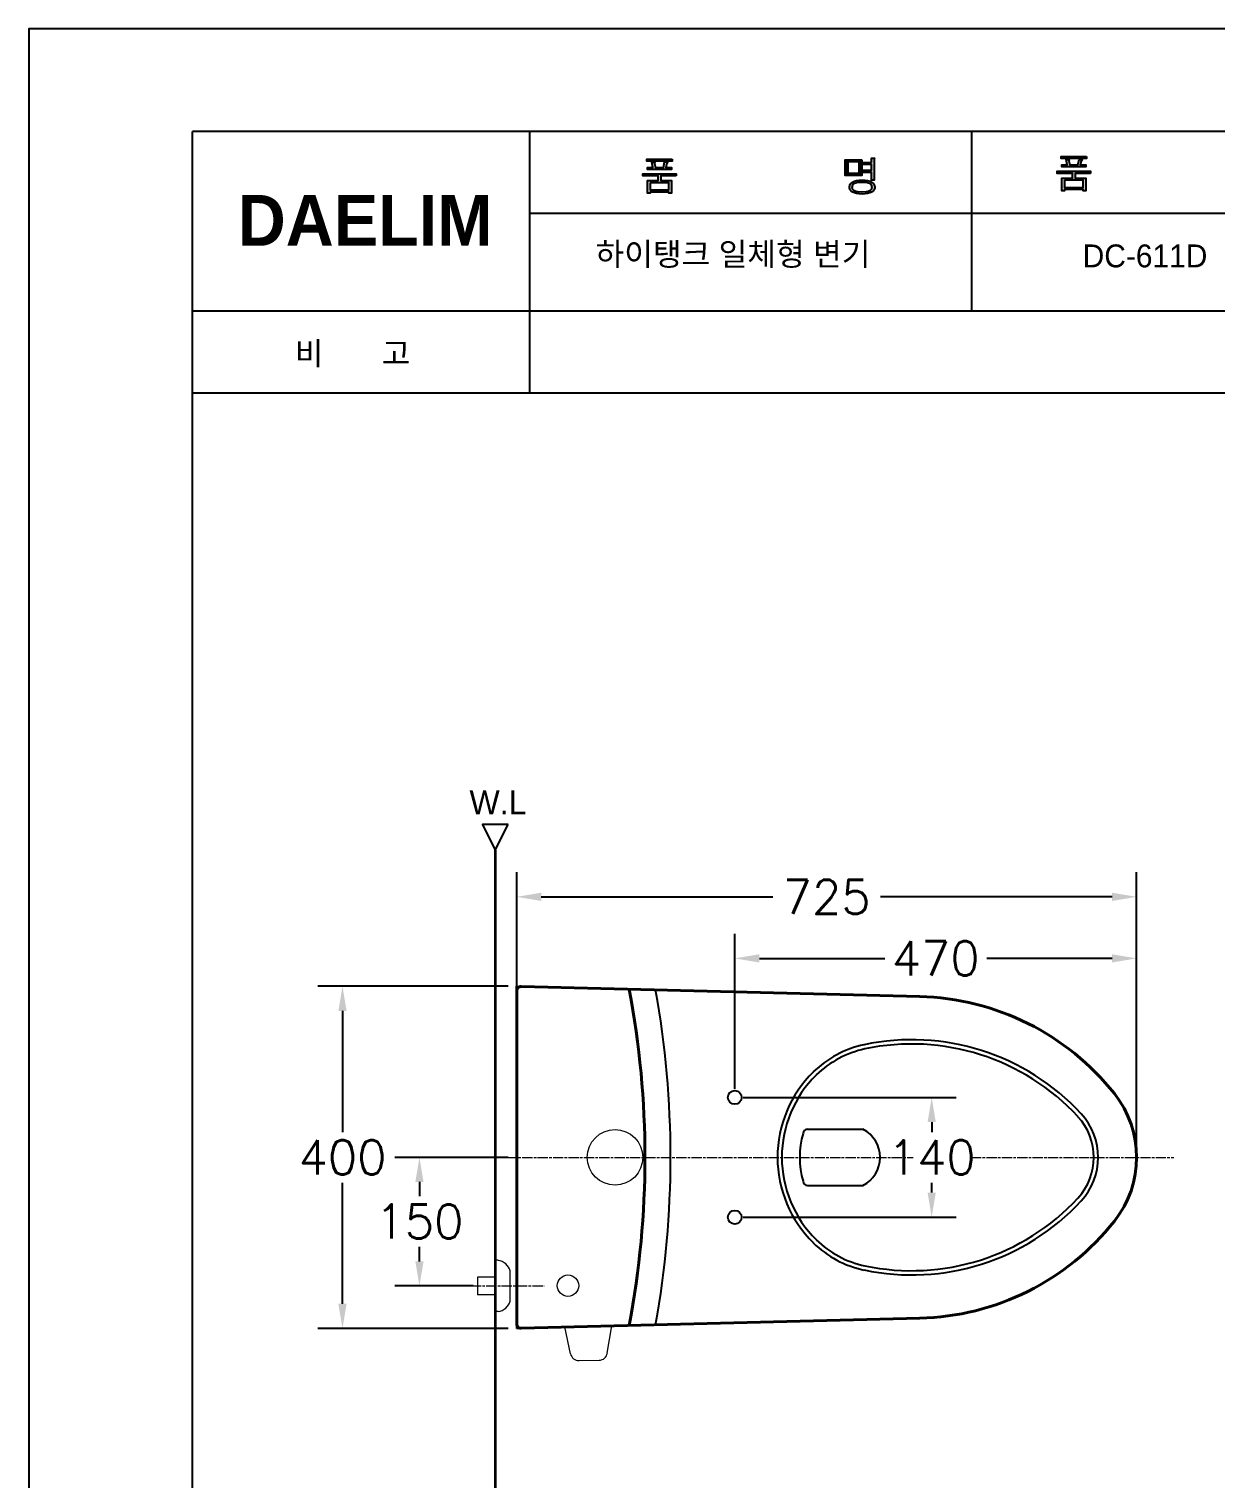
# Model space of a CAD drawing. Extents: x 64556 to 66981, y 58079 to 61510.
# Drawn here: x 64556 to 65943, y 59816 to 61510 of the extents above; entities that cross this region are included whole.
import ezdxf
from ezdxf.lldxf.tags import DXFTag

# ---------------------------------------------------------------- set-up
doc = ezdxf.new("R2010")
doc.units = 0
doc.header["$MEASUREMENT"] = 0
for name, pattern in [('AM_ISO02W050x2', [3.75, 3, -0.75]), ('AM_ISO08W050', [18, 12, -1.5, 3, -1.5]), ('AM_ISO09W050', [22.5, 12, -1.5, 3, -1.5, 3, -1.5])]:
    doc.linetypes.add(name, pattern=pattern)
doc.layers.get('0').update_dxf_attribs({"linetype": 'CONTINUOUS'})
doc.layers.get('Defpoints').update_dxf_attribs({"linetype": 'CONTINUOUS'})
for name, color, linetype, lineweight in [('AM_11', 3, 'AM_ISO09W050', 25), ('AM_3', 6, 'AM_ISO02W050', 20), ('AM_4', 40, 'CONTINUOUS', 13), ('AM_6', 2, 'CONTINUOUS', 30), ('AM_7', 4, 'AM_ISO08W050', 0), ('OUTLINE', 11, 'CONTINUOUS', 40), ('Y', 202, 'CONTINUOUS', 35)]:
    doc.layers.add(name, color=color, linetype=linetype, lineweight=lineweight)
for name, color, linetype in [('Dim', 4, 'CONTINUOUS'), ('LINE', 7, 'CONTINUOUS'), ('LINE @ 1 VP1', 7, 'CONTINUOUS'), ('LINE @ 1 VPModel', 7, 'CONTINUOUS'), ('MAIN', 7, 'CONTINUOUS'), ('YA', 7, 'CONTINUOUS')]:
    doc.layers.add(name, color=color, linetype=linetype)
doc.styles.add('h', font='', dxfattribs={"height": 30})
doc.styles.get("Standard").update_dxf_attribs({"font": 'txt.shx', "bigfont": 'ghs.shx'})
doc.styles.add('스타일1', font='txt.shx', dxfattribs={"bigfont": 'ghs.shx'})
doc.styles.get('h').set_extended_font_data('Haansoft Batang')
tags = doc.linetypes.add('AM_ISO02W050', pattern=[7.5, 6, -1.5]).pattern_tags.tags
tags[6:7] = [DXFTag(74, 4), DXFTag(75, 0), DXFTag(340, '0'), DXFTag(46, 1.0), DXFTag(50, 0.0), DXFTag(44, 0.0), DXFTag(45, 0.0)]
tags[4:5] = [DXFTag(74, 4), DXFTag(75, 0), DXFTag(340, '0'), DXFTag(46, 1.0), DXFTag(50, 0.0), DXFTag(44, 0.0), DXFTag(45, 0.0)]
tags = doc.linetypes.add('Amconstr', pattern=[9999, 9999, 0]).pattern_tags.tags
tags[6:7] = [DXFTag(74, 4), DXFTag(75, 0), DXFTag(340, '0'), DXFTag(46, 1.0), DXFTag(50, 0.0), DXFTag(44, 0.0), DXFTag(45, 0.0)]
tags[4:5] = [DXFTag(74, 4), DXFTag(75, 0), DXFTag(340, '0'), DXFTag(46, 1.0), DXFTag(50, 0.0), DXFTag(44, 0.0), DXFTag(45, 0.0)]
doc.dimstyles.get("Standard").update_dxf_attribs({"dimtxt": 0.18, "dimasz": 0.18, "dimexe": 0.18, "dimexo": 0.0625, "dimgap": 0.09, "dimtad": 0, "dimtih": 1, "dimtoh": 1, "dimdec": 4, "dimzin": 0, "dimdsep": 46, "dimtxsty": 'Standard', "dimcen": 0.09, "dimadec": 0, "dimazin": 0, "dimtfac": 1, "dimtdec": 4, "dimtofl": 0, "dimtmove": 0, "dimatfit": 0, "dimfxl": 0, "dimtolj": 1, "dimtzin": 0, "dimarcsym": 0})

# ---------------------------------------------------------------- blocks, each defined once
blk = doc.blocks.new('*D23')
at = {"layer": 'Defpoints', "color": 0}
for p in [(65126.3, 60190.5), (65012.6, 60040.1), (65085.6, 60040.1)]:
    blk.add_point(p, dxfattribs=at)
at = {"layer": 'Dim', "color": 0, "lineweight": -2}
for p, q in [((65116.3, 60190.5), (64983.8, 60190.5)), ((65012.6, 60161.7), (65012.6, 60145.1)), ((65012.6, 60068.9), (65012.6, 60085.9)), ((65075.6, 60040.1), (64983.8, 60040.1))]:
    blk.add_line(p, q, dxfattribs=at)
at = {"layer": 'Dim', "color": 0}
for points in [[(65007.8, 60161.7), (65017.4, 60161.7), (65012.6, 60190.5)], [(65007.8, 60068.9), (65017.4, 60068.9), (65012.6, 60040.1)]]:
    blk.add_solid(points, dxfattribs=at)
at = {"layer": 'Dim', "color": 0, "insert": (65012.6, 60115.5), "char_height": 40, "attachment_point": 5}
blk.add_mtext('\\A1;150', dxfattribs=at)
blk = doc.blocks.new('*D13')
at = {"layer": 'Defpoints', "color": 0}
for p in [(65126.3, 60390.5), (64922.6, 59990.5), (65126.3, 59990.5)]:
    blk.add_point(p, dxfattribs=at)
at = {"layer": 'Dim', "color": 0, "lineweight": -2}
for p, q in [((65116.3, 60390.5), (64893.8, 60390.5)), ((64922.6, 60361.7), (64922.6, 60220.1)), ((64922.6, 60019.3), (64922.6, 60160.9)), ((65116.3, 59990.5), (64893.8, 59990.5))]:
    blk.add_line(p, q, dxfattribs=at)
at = {"layer": 'Dim', "color": 0}
for points in [[(64917.8, 60361.7), (64927.4, 60361.7), (64922.6, 60390.5)], [(64917.8, 60019.3), (64927.4, 60019.3), (64922.6, 59990.5)]]:
    blk.add_solid(points, dxfattribs=at)
at = {"layer": 'Dim', "color": 0, "insert": (64922.6, 60190.5), "char_height": 40, "attachment_point": 5}
blk.add_mtext('\\A1;400', dxfattribs=at)
blk = doc.blocks.new('*D14')
at = {"layer": 'Defpoints', "color": 0}
for p in [(65851.3, 60495.1), (65126.3, 60190.5), (65851.3, 60190.5)]:
    blk.add_point(p, dxfattribs=at)
at = {"layer": 'Dim', "color": 0, "lineweight": -2}
for p, q in [((65126.3, 60200.5), (65126.3, 60523.9)), ((65851.3, 60200.5), (65851.3, 60523.9)), ((65155.1, 60495.1), (65425.8, 60495.1)), ((65822.5, 60495.1), (65551.7, 60495.1))]:
    blk.add_line(p, q, dxfattribs=at)
at = {"layer": 'Dim', "color": 0}
for points in [[(65155.1, 60499.9), (65155.1, 60490.3), (65126.3, 60495.1)], [(65822.5, 60499.9), (65822.5, 60490.3), (65851.3, 60495.1)]]:
    blk.add_solid(points, dxfattribs=at)
at = {"layer": 'Dim', "color": 0, "insert": (65488.8, 60495.1), "char_height": 40, "attachment_point": 5}
blk.add_mtext('\\A1;725', dxfattribs=at)
blk = doc.blocks.new('*D15')
at = {"layer": 'Defpoints', "color": 0}
for p in [(65851.3, 60423.1), (65381.3, 60260.5), (65851.3, 60190.5)]:
    blk.add_point(p, dxfattribs=at)
at = {"layer": 'Dim', "color": 0, "lineweight": -2}
for p, q in [((65381.3, 60270.5), (65381.3, 60451.9)), ((65851.3, 60200.5), (65851.3, 60451.9)), ((65410.1, 60423.1), (65556.7, 60423.1)), ((65822.5, 60423.1), (65675.9, 60423.1))]:
    blk.add_line(p, q, dxfattribs=at)
at = {"layer": 'Dim', "color": 0}
for points in [[(65410.1, 60427.9), (65410.1, 60418.3), (65381.3, 60423.1)], [(65822.5, 60427.9), (65822.5, 60418.3), (65851.3, 60423.1)]]:
    blk.add_solid(points, dxfattribs=at)
at = {"layer": 'Dim', "color": 0, "insert": (65616.3, 60423.1), "char_height": 40, "attachment_point": 5}
blk.add_mtext('\\A1;470', dxfattribs=at)
blk = doc.blocks.new('*D16')
at = {"layer": 'Defpoints', "color": 0}
for p in [(65381.3, 60260.5), (65381.3, 60120.5), (65611.6, 60120.5)]:
    blk.add_point(p, dxfattribs=at)
at = {"layer": 'Dim', "color": 0, "lineweight": -2}
for p, q in [((65391.3, 60260.5), (65640.4, 60260.5)), ((65611.6, 60231.7), (65611.6, 60220.1)), ((65611.6, 60149.3), (65611.6, 60160.9)), ((65391.3, 60120.5), (65640.4, 60120.5))]:
    blk.add_line(p, q, dxfattribs=at)
at = {"layer": 'Dim', "color": 0}
for points in [[(65606.8, 60231.7), (65616.4, 60231.7), (65611.6, 60260.5)], [(65606.8, 60149.3), (65616.4, 60149.3), (65611.6, 60120.5)]]:
    blk.add_solid(points, dxfattribs=at)
at = {"layer": 'Dim', "color": 0, "insert": (65611.6, 60190.5), "char_height": 40, "attachment_point": 5}
blk.add_mtext('\\A1;140', dxfattribs=at)
blk = doc.blocks.new('*U38')
at = {"layer": 'LINE @ 1 VP1', "linetype": 'Amconstr'}
h = blk.add_hatch(color=256, dxfattribs=at)
h.dxf.hatch_style = 1
h.paths.add_polyline_path([(65772.1, 61355.5), (65772, 61355.6), (65772, 61355.7), (65772.1, 61355.9), (65772.1, 61356), (65772.2, 61356.4), (65772.3, 61356.5), (65772.4, 61356.6), (65772.4, 61356.7), (65772.4, 61356.7), (65772.4, 61356.7), (65772.4, 61356.8), (65772.4, 61356.8), (65772.4, 61356.8), (65772.4, 61356.8), (65772.4, 61356.9), (65772.3, 61356.9), (65772.3, 61356.9), (65772.3, 61356.9), (65772.2, 61356.9), (65771.9, 61357), (65771, 61357), (65768.8, 61357), (65770.2, 61350.8), (65763.7, 61350.8), (65763.7, 61348.4), (65792, 61348.4), (65792, 61350.8), (65785.3, 61350.8), (65786.6, 61355.2), (65786.6, 61355.4), (65786.7, 61355.5), (65786.7, 61355.6), (65786.8, 61355.8), (65787.1, 61356.1), (65787.3, 61356.3), (65787.3, 61356.4), (65787.3, 61356.4), (65787.4, 61356.5), (65787.4, 61356.5), (65787.4, 61356.5), (65787.4, 61356.5), (65787.4, 61356.6), (65787.4, 61356.6), (65787.4, 61356.6), (65787.3, 61356.6), (65787.3, 61356.6), (65787.2, 61356.7), (65787, 61356.7), (65786.3, 61356.9), (65783.9, 61357.3), (65782.4, 61350.8), (65773.2, 61350.8)])
h.paths.add_polyline_path([(65797.3, 61343.4), (65758.3, 61343.4), (65758.3, 61340.9), (65776.3, 61340.9), (65776.3, 61335.4), (65763.7, 61335.4), (65763.7, 61320.6), (65766.8, 61320.6), (65766.8, 61321.9), (65788.9, 61321.9), (65788.9, 61320.6), (65792, 61320.6), (65792, 61335.4), (65779.4, 61335.4), (65779.4, 61340.9), (65797.3, 61340.9)])
h.paths.add_polyline_path([(65788.9, 61332.8), (65788.9, 61324.5), (65766.8, 61324.5), (65766.8, 61332.8)], flags=16)
at = {"layer": 'LINE @ 1 VPModel', "linetype": 'Amconstr'}
h = blk.add_hatch(color=256, dxfattribs=at)
h.dxf.hatch_style = 1
h.paths.add_polyline_path([(65772.1, 61355.5), (65772, 61355.6), (65772, 61355.7), (65772.1, 61355.9), (65772.1, 61356), (65772.2, 61356.4), (65772.3, 61356.5), (65772.4, 61356.6), (65772.4, 61356.7), (65772.4, 61356.7), (65772.4, 61356.7), (65772.4, 61356.8), (65772.4, 61356.8), (65772.4, 61356.8), (65772.4, 61356.8), (65772.4, 61356.9), (65772.3, 61356.9), (65772.3, 61356.9), (65772.3, 61356.9), (65772.2, 61356.9), (65771.9, 61357), (65771, 61357), (65768.8, 61357), (65770.2, 61350.8), (65763.7, 61350.8), (65763.7, 61348.4), (65792, 61348.4), (65792, 61350.8), (65785.3, 61350.8), (65786.6, 61355.2), (65786.6, 61355.4), (65786.7, 61355.5), (65786.7, 61355.6), (65786.8, 61355.8), (65787.1, 61356.1), (65787.3, 61356.3), (65787.3, 61356.4), (65787.3, 61356.4), (65787.4, 61356.5), (65787.4, 61356.5), (65787.4, 61356.5), (65787.4, 61356.5), (65787.4, 61356.6), (65787.4, 61356.6), (65787.4, 61356.6), (65787.3, 61356.6), (65787.3, 61356.6), (65787.2, 61356.7), (65787, 61356.7), (65786.3, 61356.9), (65783.9, 61357.3), (65782.4, 61350.8), (65773.2, 61350.8)])
h.paths.add_polyline_path([(65797.3, 61343.4), (65758.3, 61343.4), (65758.3, 61340.9), (65776.3, 61340.9), (65776.3, 61335.4), (65763.7, 61335.4), (65763.7, 61320.6), (65766.8, 61320.6), (65766.8, 61321.9), (65788.9, 61321.9), (65788.9, 61320.6), (65792, 61320.6), (65792, 61335.4), (65779.4, 61335.4), (65779.4, 61340.9), (65797.3, 61340.9)])
h.paths.add_polyline_path([(65788.9, 61332.8), (65788.9, 61324.5), (65766.8, 61324.5), (65766.8, 61332.8)], flags=16)
blk = doc.blocks.new('*U39')
at = {"layer": 'LINE @ 1 VP1', "linetype": 'Amconstr'}
h = blk.add_hatch(color=256, dxfattribs=at)
h.dxf.hatch_style = 1
h.paths.add_polyline_path([(65792.6, 61360.6), (65763, 61360.6), (65763, 61358.2), (65792.6, 61358.2)])
at = {"layer": 'LINE @ 1 VPModel', "linetype": 'Amconstr'}
h = blk.add_hatch(color=256, dxfattribs=at)
h.dxf.hatch_style = 1
h.paths.add_polyline_path([(65792.6, 61360.6), (65763, 61360.6), (65763, 61358.2), (65792.6, 61358.2)])

msp = doc.modelspace()

# ---------------------------------------------------------------- hatches: boundary and pattern name
at = {"linetype": 'AM_ISO02W050x2'}
h = msp.add_hatch(color=256, dxfattribs=at)
h.dxf.hatch_style = 1
h.paths.add_polyline_path([(65308.1, 61357.7), (65308.1, 61355.3), (65278.5, 61355.3), (65278.5, 61357.7)])
h = msp.add_hatch(color=256, dxfattribs=at)
h.dxf.hatch_style = 1
h.paths.add_polyline_path([(65287.8, 61354), (65287.8, 61354), (65287.8, 61354), (65287.8, 61353.9), (65287.8, 61353.9), (65287.8, 61353.9), (65287.8, 61353.9), (65287.8, 61353.8), (65287.8, 61353.8), (65287.8, 61353.7), (65287.8, 61353.7), (65287.7, 61353.5), (65287.5, 61353.1), (65287.5, 61353), (65287.5, 61352.8), (65287.5, 61352.7), (65287.5, 61352.6), (65288.7, 61347.9), (65297.9, 61347.9), (65299.3, 61354.4), (65301.8, 61354), (65302.5, 61353.8), (65302.7, 61353.8), (65302.8, 61353.7), (65302.8, 61353.7), (65302.8, 61353.7), (65302.8, 61353.7), (65302.8, 61353.7), (65302.8, 61353.7), (65302.8, 61353.6), (65302.8, 61353.6), (65302.8, 61353.6), (65302.8, 61353.5), (65302.8, 61353.5), (65302.7, 61353.4), (65302.6, 61353.2), (65302.2, 61352.9), (65302.2, 61352.7), (65302.1, 61352.6), (65302, 61352.5), (65302, 61352.3), (65300.8, 61347.9), (65307.4, 61347.9), (65307.4, 61345.5), (65279.1, 61345.5), (65279.1, 61347.9), (65285.7, 61347.9), (65284.3, 61354.1), (65286.4, 61354.1), (65287.3, 61354.1), (65287.6, 61354), (65287.7, 61354), (65287.7, 61354)])
h = msp.add_hatch(color=256, dxfattribs=at)
h.dxf.hatch_style = 1
h.paths.add_polyline_path([(65529.8, 61338.6), (65529.8, 61356.9), (65510.5, 61356.9), (65510.5, 61338.6)])
h.paths.add_polyline_path([(65513.6, 61341.2), (65513.6, 61354.3), (65526.7, 61354.3), (65526.7, 61341.2)], flags=16)
h = msp.add_hatch(color=256, dxfattribs=at)
h.dxf.hatch_style = 1
h.paths.add_polyline_path([(65531.3, 61342), (65541.2, 61342), (65541.2, 61333), (65544.3, 61333), (65544.3, 61357.6), (65544.6, 61358.3), (65544.6, 61358.4), (65544.6, 61358.4), (65544.6, 61358.4), (65544.6, 61358.5), (65544.6, 61358.5), (65544.6, 61358.5), (65544.6, 61358.5), (65544.6, 61358.5), (65544.6, 61358.5), (65544.6, 61358.5), (65544.6, 61358.5), (65544.5, 61358.6), (65544.5, 61358.6), (65544.4, 61358.6), (65544.3, 61358.6), (65544, 61358.7), (65543.6, 61358.7), (65541.2, 61358.7), (65541.2, 61353.8), (65531.3, 61353.8), (65531.3, 61351.2), (65541.2, 61351.2), (65541.2, 61344.6), (65531.3, 61344.6)])
h = msp.add_hatch(color=256, dxfattribs=at)
h.dxf.hatch_style = 1
h.paths.add_polyline_path([(65294.9, 61332.5), (65294.9, 61338), (65312.8, 61338), (65312.8, 61340.5), (65273.8, 61340.5), (65273.8, 61338), (65291.7, 61338), (65291.7, 61332.5), (65279.1, 61332.5), (65279.1, 61317.8), (65282.3, 61317.8), (65282.3, 61319), (65304.3, 61319), (65304.3, 61317.8), (65307.5, 61317.8), (65307.5, 61332.5)])
h.paths.add_polyline_path([(65304.3, 61329.9), (65304.3, 61321.6), (65282.3, 61321.6), (65282.3, 61329.9)], flags=16)
h = msp.add_hatch(color=256, dxfattribs=at)
h.dxf.hatch_style = 1
h.paths.add_polyline_path([(65526.8, 61332.8), (65523.8, 61332.4), (65521.2, 61331.7), (65520.1, 61331.2), (65519.1, 61330.7), (65518.2, 61330.1), (65517.5, 61329.5), (65516.9, 61328.8), (65516.4, 61328.1), (65516, 61327.3), (65515.7, 61326.5), (65515.5, 61325.7), (65515.5, 61324.8), (65515.5, 61323.9), (65515.7, 61323), (65516, 61322.2), (65516.4, 61321.5), (65516.9, 61320.8), (65517.5, 61320.1), (65518.2, 61319.5), (65519.1, 61319), (65520.1, 61318.5), (65521.2, 61318), (65523.8, 61317.3), (65526.8, 61316.8), (65530.3, 61316.7), (65533.7, 61316.8), (65536.7, 61317.3), (65539.3, 61318), (65540.4, 61318.5), (65541.4, 61319), (65542.3, 61319.5), (65543, 61320.1), (65543.6, 61320.8), (65544.1, 61321.5), (65544.5, 61322.2), (65544.8, 61323), (65545, 61323.9), (65545.1, 61324.8), (65545, 61325.7), (65544.8, 61326.5), (65544.5, 61327.3), (65544.1, 61328.1), (65543.6, 61328.8), (65543, 61329.5), (65542.3, 61330.1), (65541.4, 61330.7), (65540.4, 61331.2), (65539.3, 61331.7), (65536.7, 61332.4), (65533.7, 61332.8), (65530.3, 61333)])
h.paths.add_polyline_path([(65539, 61329), (65539.6, 61328.6), (65540.2, 61328.2), (65540.7, 61327.7), (65541.1, 61327.2), (65541.5, 61326.7), (65541.7, 61326.1), (65541.8, 61325.4), (65541.9, 61324.8), (65541.8, 61324.1), (65541.7, 61323.5), (65541.5, 61322.9), (65541.1, 61322.4), (65540.7, 61321.9), (65540.2, 61321.4), (65539.6, 61321), (65539, 61320.7), (65537.3, 61320), (65535.3, 61319.6), (65530.1, 61319.2), (65524.9, 61319.6), (65522.9, 61320), (65521.3, 61320.7), (65520.6, 61321), (65520, 61321.4), (65519.5, 61321.9), (65518.9, 61322.6), (65518.6, 61323.5), (65518.5, 61324.1), (65518.4, 61324.8), (65518.5, 61325.4), (65518.6, 61326.1), (65518.8, 61326.7), (65519.1, 61327.2), (65519.5, 61327.7), (65520, 61328.2), (65520.6, 61328.6), (65521.3, 61329), (65522.9, 61329.6), (65525, 61330.1), (65530.1, 61330.4), (65535.3, 61330.1), (65537.3, 61329.6)], flags=16)

# ---------------------------------------------------------------- linework, layer by layer
at = {"layer": 'AM_11', "color": 0}
for q in [(65126.3, 60385.3), (65131.4, 60390.3)]:
    msp.add_line((65126.3, 60390.5), q, dxfattribs=at)
at = {"layer": 'AM_11', "color": 0, "linetype": 'ByBlock'}
for q in [(65126.3, 59995.6), (65131.4, 59990.6)]:
    msp.add_line((65126.3, 59990.5), q, dxfattribs=at)
at = {"layer": 'AM_3', "color": 0}
for centre, radius in [((65241.3, 60190.5), 32.5), ((65186.3, 60040.5), 12.5)]:
    msp.add_circle(centre, radius, dxfattribs=at)
at = {"layer": 'AM_4', "color": 0}
for p, q in [((65104.7, 60070.1), (65100.7, 60070.1)), ((65118.7, 60022.5), (65118.7, 60057.7)), ((65100.7, 60050.3), (65080.6, 60050.3)), ((65080.6, 60050.3), (65080.6, 60029.8)), ((65100.7, 60029.8), (65080.6, 60029.8)), ((65104.7, 60010.1), (65100.7, 60010.1)), ((65189.3, 59960.7), (65182.7, 59992.2)), ((65232.3, 59961.6), (65237.7, 59993.6)), ((65199.3, 59952.8), (65222.7, 59953.3))]:
    msp.add_line(p, q, dxfattribs=at)
for centre, radius, start, end in [((65101.8, 60052.7), 17.6, 16.4669, 80.531), ((65101.8, 60027.5), 17.6, 279.469, 343.5331), ((65199.1, 59962.8), 10, 191.7664, 271.1467), ((65222.5, 59963.3), 10, 271.1467, 350.5271)]:
    msp.add_arc(centre, radius, start, end, dxfattribs=at)
at = {"layer": 'AM_7', "color": 0}
for p, q in [((65078.8, 60190.5), (65590, 60190.5)), ((65657.6, 60190.5), (65894.6, 60190.5)), ((65072.7, 60040.1), (65158.3, 60040.1))]:
    msp.add_line(p, q, dxfattribs=at)
at = {"layer": 'LINE', "color": 0}
for p, q in [((65466.3, 60223.5), (65531.3, 60223.5)), ((65466.3, 60157.5), (65531.3, 60157.5))]:
    msp.add_line(p, q, dxfattribs=at)
for centre in [(65381.3, 60260.5), (65381.3, 60120.5)]:
    msp.add_circle(centre, 8, dxfattribs=at)
for centre, radius, start, end in [((64208.1, 60190.5), 1098.2, 349.7374, 10.2626), ((65588.2, 60058), 270, 42.8036, 101.9035), ((65557.2, 60204.7), 120, 101.9035, 134.4613), ((65557.2, 60204.7), 115, 101.9035, 134.4613), ((65588.2, 60058), 265, 42.8036, 101.9035), ((65571.3, 60190.5), 140, 134.4613, 225.5387), ((65571.3, 60190.5), 135, 134.4613, 225.5387), ((65731.3, 60190.5), 70, 317.1964, 42.8036), ((65731.3, 60190.5), 75, 317.1964, 42.8036), ((65557.9, 60190.5), 100.6, 163.8382, 196.1618), ((65466.3, 60218.5), 5, 90, 180), ((65514, 60190.5), 37.2, 297.5632, 62.4368), ((65466.3, 60162.5), 5, 180, 270), ((65588.2, 60323), 265, 258.0965, 317.1964), ((65588.2, 60323), 270, 258.0965, 317.1964), ((65557.2, 60176.2), 120, 225.5387, 258.0965), ((65557.2, 60176.2), 115, 225.5387, 258.0965)]:
    msp.add_arc(centre, radius, start, end, dxfattribs=at)
at = {"layer": 'MAIN', "color": 0}
msp.add_lwpolyline([(65116.3, 60579.7), (65086.3, 60579.7), (65101.3, 60549.7), (65116.3, 60579.7)], dxfattribs=at)
at = {"layer": 'OUTLINE', "color": 0}
for p, q in [((65126.3, 59995.6), (65126.3, 60390.5)), ((65131.4, 60390.3), (65597.6, 60378.6)), ((65131.4, 59990.6), (65597.6, 60002.4))]:
    msp.add_line(p, q, dxfattribs=at)
for centre, radius, start, end in [((65131.3, 60385.3), 5, 88.5968, 180), ((64213.1, 60190.5), 1063.2, 349.3544, 10.6456), ((65590.2, 60078.6), 300, 38.4063, 88.5968), ((65731.3, 60190.5), 120, 321.5937, 38.4063), ((65590.2, 60302.3), 300, 271.4032, 321.5937)]:
    msp.add_arc(centre, radius, start, end, dxfattribs=at)
at = {"layer": 'OUTLINE', "color": 0, "linetype": 'ByBlock'}
msp.add_arc((65131.3, 59995.6), 5, 180, 271.4032, dxfattribs=at)
at = {"layer": 'Y', "color": 0}
msp.add_line((65101.3, 60549.7), (65101.3, 59061.1), dxfattribs=at)
at = {"layer": 'YA', "color": 7}
for p, q in [((66823.4, 61389.8), (64747.4, 61389.8)), ((64747.4, 60319.7), (64747.4, 61389.8)), ((65141.8, 61083.8), (65141.8, 61389.8)), ((65658.7, 61179.5), (65658.7, 61389.5)), ((66823.4, 61293.8), (65141.8, 61293.8)), ((66823.4, 61179.8), (64747.4, 61179.8)), ((66823.4, 61083.8), (64747.4, 61083.8)), ((66823.4, 61083.8), (64747.4, 61083.8)), ((64747.4, 58209.8), (64747.4, 60319.7))]:
    msp.add_line(p, q, dxfattribs=at)
at = {"layer": 'YA', "color": 0}
msp.add_lwpolyline([(64556, 58079.4), (66981.5, 58079.4), (66981.5, 61509.7), (64556, 61509.7)], close=True, dxfattribs=at)
at = {"layer": 'YA', "color": 7}
for points in [[(65308.1, 61357.7), (65308.1, 61355.3), (65278.5, 61355.3), (65278.5, 61357.7), (65308.1, 61357.7)], [(65287.8, 61354), (65287.8, 61354), (65287.8, 61354), (65287.8, 61353.9), (65287.8, 61353.9), (65287.8, 61353.9), (65287.8, 61353.9), (65287.8, 61353.8), (65287.8, 61353.8), (65287.8, 61353.7), (65287.8, 61353.7), (65287.7, 61353.5), (65287.5, 61353.1), (65287.5, 61353), (65287.5, 61352.8), (65287.5, 61352.7), (65287.5, 61352.6), (65288.7, 61347.9), (65297.9, 61347.9), (65299.3, 61354.4), (65301.8, 61354), (65302.5, 61353.8), (65302.7, 61353.8), (65302.8, 61353.7), (65302.8, 61353.7), (65302.8, 61353.7), (65302.8, 61353.7), (65302.8, 61353.7), (65302.8, 61353.7), (65302.8, 61353.6), (65302.8, 61353.6), (65302.8, 61353.6), (65302.8, 61353.5), (65302.8, 61353.5), (65302.7, 61353.4), (65302.6, 61353.2), (65302.2, 61352.9), (65302.2, 61352.7), (65302.1, 61352.6), (65302, 61352.5), (65302, 61352.3), (65300.8, 61347.9), (65307.4, 61347.9), (65307.4, 61345.5), (65279.1, 61345.5), (65279.1, 61347.9), (65285.7, 61347.9), (65284.3, 61354.1), (65286.4, 61354.1), (65287.3, 61354.1), (65287.6, 61354), (65287.7, 61354), (65287.7, 61354), (65287.8, 61354)], [(65529.8, 61356.9), (65529.8, 61338.6), (65510.5, 61338.6), (65510.5, 61356.9), (65529.8, 61356.9)], [(65513.6, 61354.3), (65513.6, 61341.2), (65526.7, 61341.2), (65526.7, 61354.3), (65513.6, 61354.3)], [(65541.2, 61353.8), (65541.2, 61358.7), (65543.6, 61358.7), (65544, 61358.7), (65544.3, 61358.6), (65544.4, 61358.6), (65544.5, 61358.6), (65544.5, 61358.6), (65544.6, 61358.5), (65544.6, 61358.5), (65544.6, 61358.5), (65544.6, 61358.5), (65544.6, 61358.5), (65544.6, 61358.5), (65544.6, 61358.5), (65544.6, 61358.5), (65544.6, 61358.4), (65544.6, 61358.4), (65544.6, 61358.4), (65544.6, 61358.3), (65544.6, 61358.2), (65544.5, 61358), (65544.3, 61357.7), (65544.3, 61357.3), (65544.3, 61333), (65541.2, 61333), (65541.2, 61342), (65531.3, 61342), (65531.3, 61344.6), (65541.2, 61344.6), (65541.2, 61351.2), (65531.3, 61351.2), (65531.3, 61353.8), (65541.2, 61353.8)], [(65792.6, 61360.6), (65792.6, 61358.2), (65763, 61358.2), (65763, 61360.6), (65792.6, 61360.6)], [(65772.3, 61356.9), (65772.4, 61356.9), (65772.4, 61356.8), (65772.4, 61356.8), (65772.4, 61356.8), (65772.4, 61356.8), (65772.4, 61356.7), (65772.4, 61356.7), (65772.4, 61356.7), (65772.4, 61356.6), (65772.3, 61356.5), (65772.2, 61356.4), (65772.1, 61356), (65772.1, 61355.9), (65772, 61355.7), (65772, 61355.6), (65772.1, 61355.5), (65773.2, 61350.8), (65782.4, 61350.8), (65783.9, 61357.3), (65786.3, 61356.9), (65787, 61356.7), (65787.2, 61356.7), (65787.3, 61356.6), (65787.3, 61356.6), (65787.4, 61356.6), (65787.4, 61356.6), (65787.4, 61356.6), (65787.4, 61356.5), (65787.4, 61356.5), (65787.4, 61356.5), (65787.4, 61356.5), (65787.3, 61356.4), (65787.3, 61356.4), (65787.3, 61356.3), (65787.1, 61356.1), (65786.8, 61355.8), (65786.7, 61355.6), (65786.7, 61355.5), (65786.6, 61355.4), (65786.6, 61355.2), (65785.3, 61350.8), (65792, 61350.8), (65792, 61348.4), (65763.7, 61348.4), (65763.7, 61350.8), (65770.2, 61350.8), (65768.8, 61357), (65771, 61357), (65771.9, 61357), (65772.2, 61356.9), (65772.3, 61356.9), (65772.3, 61356.9), (65772.3, 61356.9)], [(65312.8, 61338), (65294.9, 61338), (65294.9, 61332.5), (65307.5, 61332.5), (65307.5, 61317.8), (65304.3, 61317.8), (65304.3, 61319), (65282.3, 61319), (65282.3, 61317.8), (65279.1, 61317.8), (65279.1, 61332.5), (65291.7, 61332.5), (65291.7, 61338), (65273.8, 61338), (65273.8, 61340.5), (65312.8, 61340.5), (65312.8, 61338)], [(65282.3, 61329.9), (65282.3, 61321.6), (65304.3, 61321.6), (65304.3, 61329.9), (65282.3, 61329.9)], [(65541.4, 61330.7), (65542.3, 61330.1), (65543, 61329.5), (65543.6, 61328.8), (65544.1, 61328.1), (65544.5, 61327.3), (65544.8, 61326.5), (65545, 61325.7), (65545.1, 61324.8), (65545, 61323.9), (65544.8, 61323), (65544.5, 61322.2), (65544.1, 61321.5), (65543.6, 61320.8), (65543, 61320.1), (65542.3, 61319.5), (65541.4, 61319), (65540.4, 61318.5), (65539.3, 61318), (65536.7, 61317.3), (65533.7, 61316.8), (65530.3, 61316.7), (65526.8, 61316.8), (65523.8, 61317.3), (65521.2, 61318), (65520.1, 61318.5), (65519.1, 61319), (65518.2, 61319.5), (65517.5, 61320.1), (65516.9, 61320.8), (65516.4, 61321.5), (65516, 61322.2), (65515.7, 61323), (65515.5, 61323.9), (65515.5, 61324.8), (65515.5, 61325.7), (65515.7, 61326.5), (65516, 61327.3), (65516.4, 61328.1), (65516.9, 61328.8), (65517.5, 61329.5), (65518.2, 61330.1), (65519.1, 61330.7), (65520.1, 61331.2), (65521.2, 61331.7), (65523.8, 61332.4), (65526.8, 61332.8), (65530.3, 61333), (65533.7, 61332.8), (65536.7, 61332.4), (65539.3, 61331.7), (65540.4, 61331.2), (65541.4, 61330.7)], [(65521.3, 61329), (65520.6, 61328.6), (65520, 61328.2), (65519.5, 61327.7), (65519.1, 61327.2), (65518.8, 61326.7), (65518.6, 61326.1), (65518.5, 61325.4), (65518.4, 61324.8), (65518.5, 61324.1), (65518.6, 61323.5), (65518.8, 61322.9), (65519.1, 61322.4), (65519.5, 61321.9), (65520, 61321.4), (65520.6, 61321), (65521.3, 61320.7), (65522.9, 61320), (65524.9, 61319.6), (65530.1, 61319.2), (65535.3, 61319.6), (65537.3, 61320), (65539, 61320.7), (65539.6, 61321), (65540.2, 61321.4), (65540.7, 61321.9), (65541.1, 61322.4), (65541.5, 61322.9), (65541.7, 61323.5), (65541.8, 61324.1), (65541.9, 61324.8), (65541.8, 61325.4), (65541.7, 61326.1), (65541.5, 61326.7), (65541.1, 61327.2), (65540.7, 61327.7), (65540.2, 61328.2), (65539.6, 61328.6), (65539, 61329), (65537.3, 61329.6), (65535.3, 61330.1), (65530.1, 61330.4), (65525, 61330.1), (65522.9, 61329.6), (65521.3, 61329)], [(65766.8, 61332.8), (65766.8, 61324.5), (65788.9, 61324.5), (65788.9, 61332.8), (65766.8, 61332.8)]]:
    msp.add_lwpolyline(points, dxfattribs=at)
msp.add_lwpolyline([(65797.3, 61340.9), (65779.4, 61340.9), (65779.4, 61335.4), (65792, 61335.4), (65792, 61320.6), (65788.9, 61320.6), (65788.9, 61321.9), (65766.8, 61321.9), (65766.8, 61320.6), (65763.7, 61320.6), (65763.7, 61335.4), (65776.3, 61335.4), (65776.3, 61340.9), (65758.3, 61340.9), (65758.3, 61343.4), (65797.3, 61343.4), (65797.3, 61340.9)], close=True, dxfattribs=at)

# ---------------------------------------------------------------- block references
at = {"layer": 'LINE', "color": 0}
for name in ['*U38', '*U39']:
    msp.add_blockref(name, (0, 0), dxfattribs=at)

# ---------------------------------------------------------------- texts
at = {"layer": 'AM_6', "color": 0, "insert": (65071.1, 60619.5), "char_height": 28, "width": 125.986, "attachment_point": 1, "style": 'h'}
msp.add_mtext('W.L', dxfattribs=at)
at = {"layer": 'Dim', "color": 0, "char_height": 33.819, "width": 702.697, "attachment_point": 1, "style": '스타일1'}
for s, insert in [('{\\fGulim|b0|i0|c129|p50;   \\H0.79087x;하이탱크 일체형 변기}', (65181.6, 61259.8)), ('{\\fGulim|b0|i0|c129|p50;   \\H0.79087x;DC-611D}', (65751.3, 61257.8))]:
    msp.add_mtext(s, dxfattribs=dict(at, insert=insert))
at = {"layer": 'Dim', "color": 0, "insert": (64866.8, 61143.8), "char_height": 26.746, "attachment_point": 1, "style": '스타일1'}
msp.add_mtext('{\\fGulim|b0|i0|c129|p50;비       고}', dxfattribs=at)
at = {"layer": 'YA', "color": 7, "insert": (64800.1, 61315.7), "char_height": 59.437, "width": 290.871, "attachment_point": 1, "style": 'h'}
msp.add_mtext('{\\fHYGraphic-Medium|b1|i0|c129|p18;DAELIM}', dxfattribs=at)

# ---------------------------------------------------------------- dimensions: what is measured, and where the dimension line sits
at = {"layer": 'Dim', "color": 0}
dim = msp.add_linear_dim(base=(65851.3, 60495.1), p1=(65126.3, 60190.5), p2=(65851.3, 60190.5), dimstyle='Standard', override={"dimscale": 160, "dimtxt": 0.25, "dimgap": 0.06, "dimdec": 0, "dimatfit": 3}, dxfattribs=at)
dim.commit()
dim.dimension.update_dxf_attribs({"geometry": '*D14', "text_midpoint": (65488.8, 60495.1), "dimtype": 160})
dim = msp.add_linear_dim(base=(65851.3, 60423.1), p1=(65381.3, 60260.5), p2=(65851.3, 60190.5), dimstyle='Standard', override={"dimscale": 160, "dimtxt": 0.25, "dimgap": 0.06, "dimdec": 0, "dimatfit": 3}, dxfattribs=at)
dim.commit()
dim.dimension.update_dxf_attribs({"geometry": '*D15', "text_midpoint": (65616.3, 60423.1)})
for base, p1, p2, picture, middle in [((64922.6, 59990.5), (65126.3, 60390.5), (65126.3, 59990.5), '*D13', (64922.6, 60190.5)), ((65012.6, 60040.1), (65126.3, 60190.5), (65085.6, 60040.1), '*D23', (65012.6, 60115.5))]:
    dim = msp.add_linear_dim(base=base, p1=p1, p2=p2, angle=90, dimstyle='Standard', override={"dimscale": 160, "dimtxt": 0.25, "dimgap": 0.06, "dimdec": 0, "dimatfit": 3}, dxfattribs=at)
    dim.commit()
    dim.dimension.update_dxf_attribs({"geometry": picture, "text_midpoint": middle, "dimtype": 160})
dim = msp.add_linear_dim(base=(65611.6, 60120.5), p1=(65381.3, 60260.5), p2=(65381.3, 60120.5), angle=90, dimstyle='Standard', override={"dimscale": 160, "dimtxt": 0.25, "dimgap": 0.06, "dimdec": 0, "dimatfit": 3}, dxfattribs=at)
dim.commit()
dim.dimension.update_dxf_attribs({"geometry": '*D16', "text_midpoint": (65611.6, 60190.5)})

doc.saveas('drawing.dxf')
